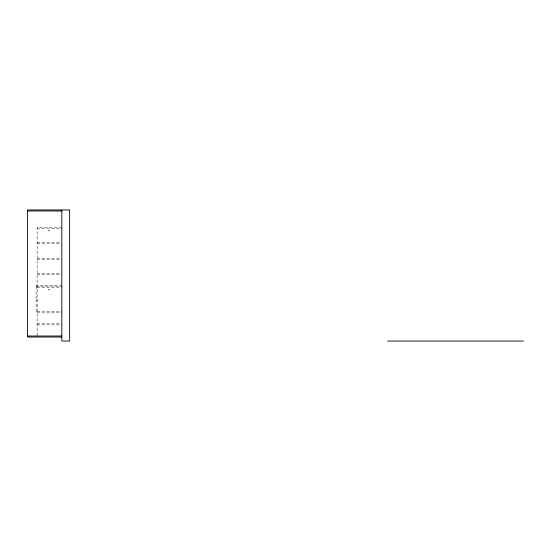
<?xml version="1.0" encoding="UTF-8"?>
<svg xmlns="http://www.w3.org/2000/svg" width="551" height="551" viewBox="0 0 551 551"><rect width="100%" height="100%" fill="white"/><g stroke="black" fill="none" stroke-linecap="round" stroke-linejoin="round"><path stroke-width="0.41" stroke-dasharray="2.75 2.07" d="M61.822 227.377L37.144 227.377L37.144 336.014M37.144 228.41L61.822 228.41M37.144 242.798L60.968 242.798M37.144 243.831L61.822 243.831M37.144 258.219L60.968 258.219M37.144 259.252L61.822 259.252M37.144 273.64L60.968 273.64M37.144 274.673L61.822 274.673M61.822 285.521L36.118 285.521L36.118 287.581L61.822 287.581M36.118 286.554L61.822 286.554M37.144 287.691L36.118 287.691L36.118 300.261L37.144 300.261M37.144 300.371L36.118 300.371L36.118 312.94L37.144 312.94M37.144 311.797L61.822 311.797M37.144 312.823L61.822 312.823M37.144 323.85L60.968 323.85M37.144 324.876L61.822 324.876M48.667 230.525C49.294 232.488 50.189 229.14 48.667 230.525M48.667 289.53C49.294 291.493 50.189 288.139 48.667 289.53"/><path stroke-width="0.83" d="M27.55 210.985L61.822 210.985M27.55 336.014L61.822 336.014M61.822 337.04L27.55 337.04L27.55 209.959L69.646 209.959L69.646 341.041L61.822 341.041L61.822 209.959M387.518 341.041L523.45 341.041"/></g></svg>
